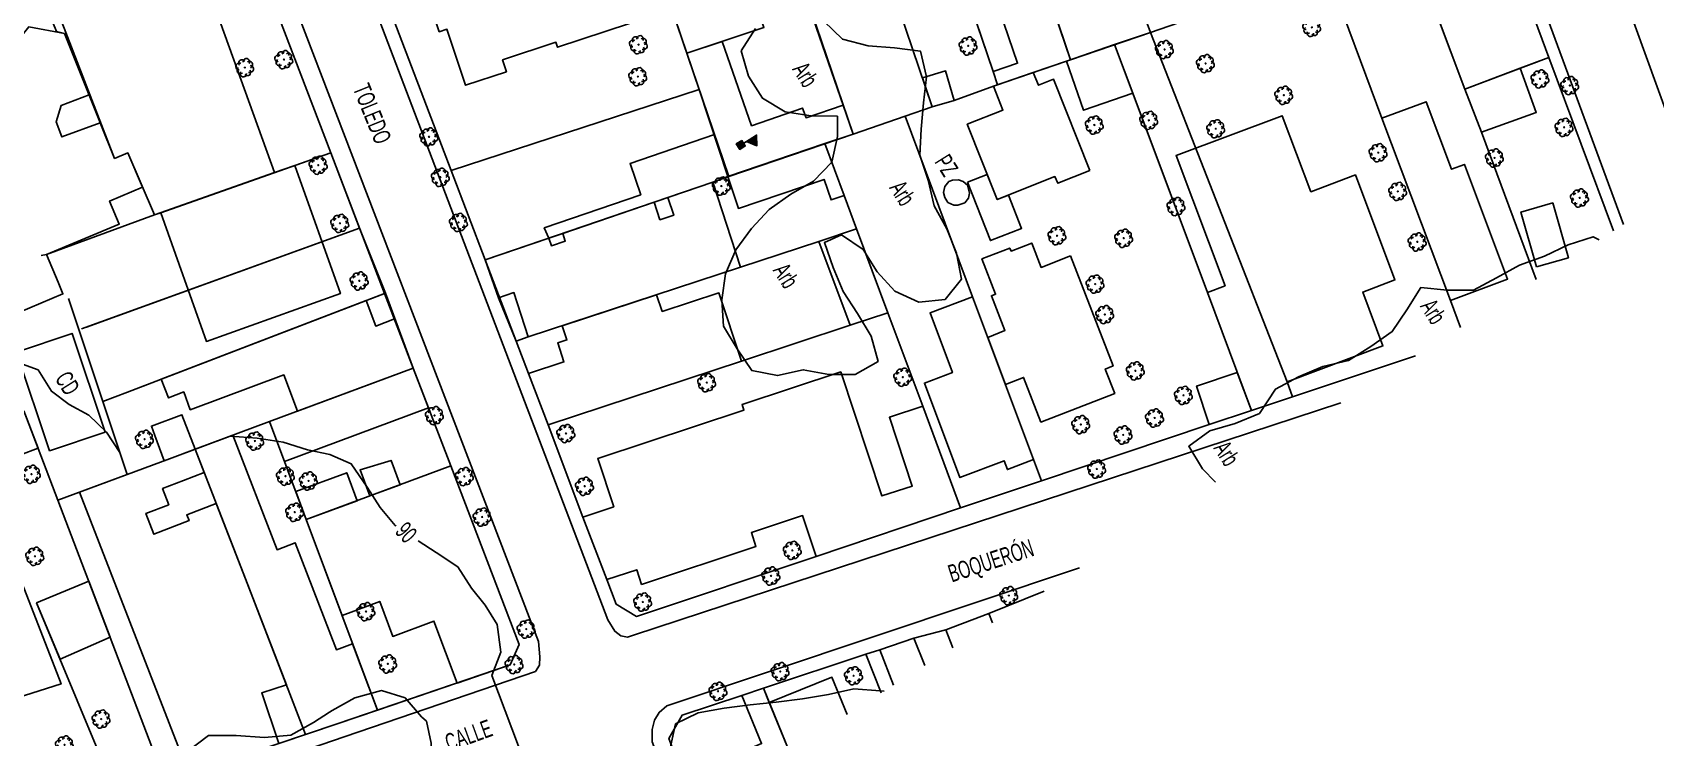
# Model space of a CAD drawing. Header units: millimetres. Extents: x 438774 to 440085, y 7202522 to 7203572.
# Drawn here: x 439431.5 to 439616.7, y 7202696 to 7202776.5 of the extents above; entities that cross this region are included whole.
import ezdxf

# ---------------------------------------------------------------- set-up
doc = ezdxf.new("R2010")
doc.units = ezdxf.units.MM
doc.linetypes.add('00', pattern=[10, 0, -10])
for name, color, linetype in [('0413', 4, 'Continuous'), ('0414', 4, 'Continuous'), ('0505', 1, 'Continuous'), ('0506', 1, 'Continuous'), ('0611', 30, 'Continuous'), ('0612', 7, 'Continuous'), ('0703', 6, 'Continuous'), ('0705', 242, 'Continuous'), ('0707', 7, 'Continuous'), ('0801', 10, 'Continuous'), ('0803', 160, 'Continuous'), ('0811', 10, 'Continuous'), ('0835', 7, 'Continuous'), ('0836', 7, 'Continuous'), ('1005', 3, 'Continuous'), ('1006', 3, 'Continuous'), ('1007', 3, 'Continuous')]:
    doc.layers.add(name, color=color, linetype=linetype)
doc.styles.add('02', font='swissc.ttf')

# ---------------------------------------------------------------- blocks, each defined once
blk = doc.blocks.new('15')
for p, q in [((-0.38, 0.75), (0.37, 0.75)), ((-0.38, 0.73), (0.37, 0.73)), ((-0.38, 0.72), (0.37, 0.72)), ((-0.38, 0.7), (0.37, 0.7)), ((-0.38, 0.69), (0.37, 0.69)), ((-0.38, 0.67), (0.37, 0.67)), ((-0.38, 0.66), (0.37, 0.66)), ((-0.38, 0.64), (0.37, 0.64)), ((-0.38, 0.63), (0.37, 0.63)), ((-0.38, 0.61), (0.37, 0.61)), ((-0.38, 0.6), (0.37, 0.6)), ((-0.38, 0.58), (0.37, 0.58)), ((-0.38, 0.57), (0.37, 0.57)), ((-0.38, 0.55), (0.37, 0.55)), ((-0.38, 0.54), (0.37, 0.54)), ((-0.38, 0.52), (0.37, 0.52)), ((-0.38, 0.51), (0.37, 0.51)), ((-0.38, 0.49), (0.37, 0.49)), ((-0.38, 0.48), (0.37, 0.48)), ((-0.38, 0.46), (0.37, 0.46)), ((-0.38, 0.45), (0.37, 0.45)), ((-0.38, 0.43), (0.37, 0.43)), ((-0.38, 0.42), (0.37, 0.42)), ((-0.38, 0.4), (0.37, 0.4)), ((-0.38, 0.39), (0.37, 0.39)), ((-0.38, 0.37), (0.37, 0.37)), ((-0.38, 0.36), (0.37, 0.36)), ((-0.38, 0.34), (0.37, 0.34)), ((-0.38, 0.33), (0.37, 0.33)), ((-0.38, 0.31), (0.37, 0.31)), ((-0.38, 0.3), (0.37, 0.3)), ((-0.38, 0.28), (0.37, 0.28)), ((-0.38, 0.27), (0.37, 0.27)), ((-0.38, 0.25), (0.37, 0.25)), ((-0.38, 0.24), (0.37, 0.24)), ((-0.38, 0.22), (0.37, 0.22)), ((-0.38, 0.21), (0.37, 0.21)), ((-0.38, 0.19), (0.37, 0.19)), ((-0.38, 0.18), (0.37, 0.18)), ((-0.38, 0.16), (0.37, 0.16)), ((-0.38, 0.15), (0.37, 0.15)), ((-0.38, 0.13), (0.37, 0.13)), ((-0.38, 0.12), (0.37, 0.12)), ((-0.38, 0.1), (0.37, 0.1)), ((-0.38, 0.09), (0.37, 0.09)), ((-0.38, 0.07), (0.37, 0.07)), ((-0.38, 0.06), (0.37, 0.06)), ((-0.38, 0.04), (0.37, 0.04)), ((-0.38, 0.03), (0.37, 0.03)), ((-0.38, 0.01), (0.37, 0.01))]:
    blk.add_line(p, q)
for points in [[(0, 0), (0, 2.5), (1.05, 1.88), (0, 1.12)], [(-0.38, 0.75), (0.37, 0.75), (0.37, 0), (-0.38, 0)]]:
    blk.add_lwpolyline(points, close=True)
blk.add_lwpolyline([(0.01, 2.48), (0.01, 1.17), (1.02, 1.88), (0.03, 2.48), (0.03, 1.23), (0.97, 1.88), (0.04, 2.42), (0.04, 1.28), (0.93, 1.88), (0.06, 2.38), (0.06, 1.33), (0.89, 1.88), (0.07, 2.33), (0.07, 1.38), (0.84, 1.88), (0.09, 2.28), (0.09, 1.42), (0.79, 1.88), (0.1, 2.23), (0.1, 1.48), (0.75, 1.88), (0.12, 2.17), (0.12, 1.53), (0.7, 1.88), (0.13, 2.12), (0.13, 1.58), (0.66, 1.88), (0.15, 2.08), (0.15, 1.62), (0.61, 1.88), (0.16, 2.03), (0.16, 1.67), (0.55, 1.88), (0.18, 2), (0.18, 1.7), (0.51, 1.88), (0.19, 1.95), (0.19, 1.75), (0.46, 1.88), (0.21, 1.92), (0.21, 1.78), (0.42, 1.88), (0.22, 1.9), (0.22, 1.8), (0.37, 1.88), (0.24, 1.88), (0.24, 1.83), (0.3, 1.85), (0.24, 1.85)])
blk = doc.blocks.new('09')
for p, q in [((-0.04, 0.01), (0.04, 0.01)), ((-0.02, 0.03), (0.02, 0.03)), ((0, 0.05), (0, 0.05)), ((-0.04, -0.01), (0.04, -0.01)), ((-0.02, -0.03), (0.02, -0.03))]:
    blk.add_line(p, q)
for points in [[(-0.61, 0.39), (-0.76, 0.34), (-0.88, 0.27), (-0.97, 0.13), (-1, 0), (-0.96, -0.15), (-0.88, -0.26), (-0.83, -0.31), (-0.73, -0.36), (-0.58, -0.38)], [(-0.12, 0.67), (-0.2, 0.77), (-0.32, 0.84), (-0.46, 0.87), (-0.62, 0.83), (-0.74, 0.77), (-0.81, 0.63), (-0.83, 0.49), (-0.83, 0.42), (-0.79, 0.32), (-0.69, 0.22), (-0.62, 0.16)], [(-0.41, 0.6), (-0.39, 0.72), (-0.35, 0.82), (-0.3, 0.88), (-0.18, 0.96), (-0.03, 1), (0.1, 0.96), (0.24, 0.87), (0.31, 0.75), (0.36, 0.62), (0.37, 0.55)], [(0.11, 0.66), (0.19, 0.71), (0.31, 0.78), (0.42, 0.81), (0.49, 0.81), (0.63, 0.78), (0.76, 0.7), (0.82, 0.58), (0.84, 0.41), (0.81, 0.28), (0.75, 0.16), (0.69, 0.06)], [(0.67, -0.42), (0.8, -0.38), (0.91, -0.29), (0.99, -0.14), (1.01, -0.01), (0.95, 0.14), (0.86, 0.24), (0.8, 0.29), (0.7, 0.32), (0.56, 0.34)], [(-0.14, -0.69), (-0.19, -0.75), (-0.3, -0.83), (-0.4, -0.87), (-0.48, -0.87), (-0.61, -0.83), (-0.74, -0.75), (-0.8, -0.63), (-0.83, -0.47), (-0.79, -0.33), (-0.7, -0.18), (-0.64, -0.12)], [(-0.38, -0.63), (-0.34, -0.76), (-0.26, -0.88), (-0.13, -0.97), (0.01, -1.01), (0.15, -0.97), (0.27, -0.88), (0.32, -0.83), (0.36, -0.73), (0.38, -0.57)], [(0.15, -0.7), (0.32, -0.83), (0.46, -0.87), (0.62, -0.85), (0.74, -0.79), (0.83, -0.66), (0.86, -0.52), (0.86, -0.45), (0.83, -0.34), (0.74, -0.24), (0.67, -0.18)]]:
    blk.add_lwpolyline(points)
blk.add_lwpolyline([(0, -0.05), (-0.05, 0), (0, 0.05), (0.05, 0)], close=True)

msp = doc.modelspace()

# ---------------------------------------------------------------- linework, layer by layer
at = {"layer": '0413', "linetype": 'Continuous', "flags": 128}
msp.add_lwpolyline([(439537.08, 7202756.76), (439536.63, 7202756.77), (439535.94, 7202757.09), (439535.58, 7202757.65), (439535.45, 7202758.23), (439535.59, 7202758.92), (439536.06, 7202759.47), (439536.48, 7202759.63), (439537.16, 7202759.68), (439537.68, 7202759.48), (439538.17, 7202759.05), (439538.42, 7202758.16), (439538.27, 7202757.58), (439537.86, 7202757.04), (439537.08, 7202756.76)], close=True, dxfattribs=at)
at = {"layer": '0505', "linetype": 'Continuous', "elevation": 90, "flags": 128}
for points in [[(439429.51, 7202738.94), (439432.12, 7202737.99), (439433.65, 7202735.53), (439435.67, 7202734.03), (439437.91, 7202732.81), (439439.95, 7202730.87), (439441.46, 7202728.53), (439442.29, 7202726.02), (439447.14, 7202727.84)], [(439447.14, 7202727.84), (439454.06, 7202730.42), (439457.12, 7202730.19), (439460.1, 7202729.73), (439462.86, 7202728.84), (439465.41, 7202728.31), (439467.87, 7202727.27), (439469.69, 7202724.6), (439471.16, 7202722.26), (439472.89, 7202720.23)], [(439475.48, 7202718.47), (439477.56, 7202717.14), (439480.01, 7202715.49), (439481.57, 7202713.07), (439483.14, 7202711.11), (439484.5, 7202708.9), (439484.93, 7202705.77), (439483.89, 7202703.08), (439487.72, 7202692.99)], [(439504.28, 7202694.96), (439504.87, 7202697.56), (439507.46, 7202698.81), (439510.41, 7202699.36), (439513.37, 7202699.76), (439516.36, 7202700.06), (439519.34, 7202700.41), (439522.3, 7202700.91), (439525.22, 7202701.55), (439528.22, 7202701.34), (439528.65, 7202701.3)]]:
    msp.add_lwpolyline(points, dxfattribs=at)
at = {"layer": '0505', "linetype": '00', "elevation": 90, "flags": 128}
msp.add_lwpolyline([(439472.89, 7202720.23), (439475.48, 7202718.47)], dxfattribs=at)
at = {"layer": '0611', "linetype": 'Continuous', "flags": 128}
for points in [[(439620.78, 7202759.46), (439593.83, 7202833.91), (439593.49, 7202835.36), (439593.72, 7202835.97), (439594.17, 7202836.63), (439594.88, 7202837.12), (439652.32, 7202857.31), (439654.02, 7202857.91), (439655.92, 7202858.15), (439657.65, 7202858.2), (439659.22, 7202857.87)], [(439613.02, 7202754.56), (439584.71, 7202831.41), (439583.88, 7202832.57), (439583.36, 7202833.04), (439582.77, 7202833.21), (439581.95, 7202833.1), (439467.88, 7202794.2), (439466.92, 7202793.35), (439466.34, 7202792.49), (439466.12, 7202791.44), (439466.37, 7202790.25), (439497.15, 7202709.43), (439497.95, 7202708.14), (439498.61, 7202707.6), (439499.37, 7202707.48), (439500.08, 7202707.69), (439580.79, 7202734.22)], [(439467.16, 7202696.13), (439488.87, 7202703.56), (439489.35, 7202704.28), (439489.38, 7202705.23), (439489.21, 7202706.98), (439458.23, 7202787.89), (439457.6, 7202788.91), (439456.73, 7202789.61), (439455.74, 7202789.73), (439454.1, 7202789.34), (439416.41, 7202776.5)], [(439311.61, 7202740.8), (439310.94, 7202740.27), (439310.45, 7202739.26), (439310.35, 7202738.28), (439310.42, 7202737.54), (439310.73, 7202736.54), (439341.01, 7202655.38), (439341.58, 7202654.6), (439342.8, 7202654.12), (439344, 7202654.13), (439345.16, 7202654.36), (439467.16, 7202696.13)], [(439550.95, 7202715.37), (439503.87, 7202699.63), (439502.98, 7202698.88), (439502.47, 7202697.98), (439502.19, 7202696.92), (439502.19, 7202695.53), (439505.55, 7202686.72)]]:
    msp.add_lwpolyline(points, dxfattribs=at)
at = {"layer": '0703', "linetype": 'Continuous', "flags": 128}
for points in [[(439611.87, 7202753.83), (439604.5, 7202773.65), (439598.45, 7202789.98)], [(439417.74, 7202774.4), (439434.01, 7202779.85), (439453.95, 7202787.16), (439456.81, 7202785.55), (439465.52, 7202762.77), (439468.82, 7202754.16), (439471.75, 7202746.73), (439474.94, 7202738.19), (439479.21, 7202727.01), (439487.01, 7202706.64), (439486.01, 7202704.29), (439470.86, 7202699.15), (439466.24, 7202697.58)], [(439471.63, 7202780.84), (439479.28, 7202760.72), (439483.14, 7202750.54), (439486.66, 7202741.27), (439488.08, 7202737.56), (439490.31, 7202731.71), (439494.3, 7202721.18), (439497.03, 7202714.03), (439498.09, 7202711.23), (439500.42, 7202709.83), (439520.9, 7202716.69), (439537.37, 7202722.21), (439546.63, 7202725.3), (439565.76, 7202731.74), (439570.59, 7202733.33), (439575.27, 7202734.89), (439589.3, 7202739.58)], [(439507.16, 7202687.74), (439504.08, 7202695.89), (439505.6, 7202698.55), (439512.44, 7202700.82), (439514.88, 7202701.63), (439526.56, 7202705.51), (439528.16, 7202706.02), (439532.07, 7202707.34), (439535.71, 7202708.29), (439540.61, 7202710.18), (439541.03, 7202709.12)], [(439430.1, 7202685.33), (439441.24, 7202689.1), (439446.64, 7202690.94), (439449.34, 7202691.85), (439462.65, 7202696.37), (439466.24, 7202697.58)]]:
    msp.add_lwpolyline(points, dxfattribs=at)
at = {"layer": '0705', "linetype": 'Continuous', "flags": 128}
for points in [[(439543.51, 7202818.27), (439547.22, 7202808.3), (439559.04, 7202776.5), (439549.93, 7202773.38), (439542.71, 7202794.64), (439539.19, 7202805.03), (439536.02, 7202814.38), (439535.61, 7202815.59)], [(439535.61, 7202815.59), (439536.02, 7202814.38), (439539.19, 7202805.03), (439542.71, 7202794.64), (439549.93, 7202773.38), (439549.47, 7202773.22), (439545.68, 7202771.93), (439541.59, 7202770.53), (439541.12, 7202772.04), (439527.26, 7202812.76)], [(439527.26, 7202812.76), (439541.12, 7202772.04), (439541.59, 7202770.53), (439541.13, 7202770.37), (439536.67, 7202768.74), (439534.16, 7202767.99), (439519.83, 7202810.24), (439524.35, 7202811.76)], [(439519.83, 7202810.24), (439534.16, 7202767.99), (439531.05, 7202766.92), (439525.11, 7202764.9), (439523.97, 7202768.21), (439520.95, 7202776.98), (439510.77, 7202807.17)], [(439510.77, 7202807.17), (439525.11, 7202764.9), (439510.81, 7202760.05), (439507.57, 7202769.98), (439500.64, 7202790.39), (439497.3, 7202800.26), (439496.58, 7202802.36)], [(439500.64, 7202790.39), (439493.4, 7202788), (439471.63, 7202780.84), (439479.28, 7202760.72), (439507.57, 7202769.98)], [(439604.5, 7202773.65), (439601.25, 7202772.42), (439594.92, 7202770.01), (439588.7, 7202786.64), (439590.6, 7202787.3), (439598.45, 7202789.98)], [(439434.01, 7202779.85), (439440.85, 7202762.11), (439442.37, 7202762.74), (439445.41, 7202755.66), (439446.13, 7202755.89), (439459.12, 7202760.5), (439461.44, 7202761.31), (439465.52, 7202762.77), (439456.81, 7202785.55), (439453.95, 7202787.16)], [(439546.63, 7202725.3), (439545.72, 7202727.73), (439538.76, 7202746.31), (439531.05, 7202766.92), (439534.16, 7202767.99), (439536.67, 7202768.74), (439541.13, 7202770.37), (439549.47, 7202773.22), (439554.96, 7202775.1), (439565.54, 7202746.82), (439570.59, 7202733.33), (439565.76, 7202731.74)], [(439570.59, 7202733.33), (439565.54, 7202746.82), (439557.02, 7202769.57), (439554.96, 7202775.1), (439559.04, 7202776.5), (439574.64, 7202736.6), (439575.27, 7202734.89)], [(439507.57, 7202769.98), (439479.28, 7202760.72), (439483.14, 7202750.54), (439502.44, 7202757.13), (439503.99, 7202757.67), (439509.12, 7202759.42), (439510.81, 7202760.05)], [(439537.37, 7202722.21), (439533.06, 7202733.82), (439529.08, 7202744.48), (439525.51, 7202754.08), (439524.11, 7202757.88), (439521.89, 7202763.8), (439525.11, 7202764.9), (439531.05, 7202766.92), (439538.76, 7202746.31), (439545.72, 7202727.73), (439546.63, 7202725.3)], [(439521.89, 7202763.8), (439510.94, 7202760.04), (439509.12, 7202759.42), (439483.14, 7202750.54), (439486.66, 7202741.27), (439488.05, 7202741.73), (439512.28, 7202749.71), (439521.22, 7202752.64), (439525.51, 7202754.08), (439524.11, 7202757.88)], [(439525.51, 7202754.08), (439521.22, 7202752.64), (439512.28, 7202749.71), (439488.05, 7202741.73), (439486.66, 7202741.27), (439488.08, 7202737.56), (439490.31, 7202731.71), (439512.37, 7202738.98), (439524.79, 7202743.07), (439529.08, 7202744.48)], [(439529.08, 7202744.48), (439524.79, 7202743.07), (439512.37, 7202738.98), (439490.31, 7202731.71), (439494.3, 7202721.18), (439497.03, 7202714.03), (439498.09, 7202711.23), (439500.42, 7202709.83), (439520.9, 7202716.69), (439537.37, 7202722.21), (439533.06, 7202733.82)], [(439458.54, 7202732.09), (439462.73, 7202720.89), (439470.86, 7202699.15), (439486.01, 7202704.29), (439487.01, 7202706.64), (439479.21, 7202727.01), (439474.94, 7202738.19)], [(439413.67, 7202726.49), (439429.7, 7202732.87), (439430.5, 7202733.29), (439434.39, 7202723.09), (439446.64, 7202690.94), (439441.24, 7202689.1), (439430.1, 7202685.33)], [(439434.39, 7202723.09), (439436.84, 7202724), (439449.34, 7202691.85), (439446.64, 7202690.94)]]:
    msp.add_lwpolyline(points, close=True, dxfattribs=at)
for points in [[(439594.43, 7202742.83), (439593.28, 7202745.88), (439585.45, 7202766.7), (439579.25, 7202783.41), (439566.53, 7202779.06), (439559.04, 7202776.5), (439574.64, 7202736.6), (439575.27, 7202734.89), (439589.3, 7202739.58)], [(439432.48, 7202751.05), (439433.09, 7202751.15), (439445.41, 7202755.66), (439442.37, 7202762.74), (439440.85, 7202762.11), (439434.01, 7202779.85), (439417.74, 7202774.4)], [(439417.79, 7202774.32), (439414.25, 7202773.13), (439429.7, 7202732.87), (439430.5, 7202733.29), (439434.39, 7202723.09), (439436.84, 7202724), (439442.29, 7202726.02), (439439.51, 7202734.37), (439435.6, 7202746.11)], [(439611.87, 7202753.83), (439604.5, 7202773.65), (439594.92, 7202770.01), (439596.81, 7202765.11), (439603.06, 7202748.28)], [(439437.1, 7202742.66), (439468.82, 7202754.16), (439465.52, 7202762.77), (439461.44, 7202761.31), (439459.12, 7202760.5), (439446.13, 7202755.89), (439445.41, 7202755.66), (439433.09, 7202751.15), (439434.42, 7202747.97)], [(439442.33, 7202735.44), (439471.75, 7202746.73), (439468.82, 7202754.16), (439437.65, 7202742.86)], [(439435.6, 7202746.11), (439439.51, 7202734.37), (439442.33, 7202735.44)], [(439447.14, 7202727.84), (439450.07, 7202728.93), (439458.54, 7202732.09), (439474.94, 7202738.19), (439471.75, 7202746.73), (439442.33, 7202735.44)], [(439442.33, 7202735.44), (439439.51, 7202734.37), (439442.29, 7202726.02), (439447.14, 7202727.84)], [(439455.79, 7202714.12), (439450.07, 7202728.93), (439458.54, 7202732.09), (439462.73, 7202720.89), (439470.86, 7202699.15), (439466.24, 7202697.58)], [(439447.14, 7202727.84), (439450.07, 7202728.93), (439455.79, 7202714.12)], [(439455.79, 7202714.12), (439462.65, 7202696.37), (439449.34, 7202691.85), (439436.84, 7202724), (439442.29, 7202726.02), (439447.14, 7202727.84)], [(439455.79, 7202714.12), (439462.65, 7202696.37), (439466.24, 7202697.58)], [(439541.03, 7202709.12), (439540.61, 7202710.18), (439535.71, 7202708.29), (439536.5, 7202706.25)], [(439517.82, 7202694.46), (439514.88, 7202701.63), (439512.44, 7202700.82), (439505.6, 7202698.55), (439504.08, 7202695.89), (439507.16, 7202687.74)]]:
    msp.add_lwpolyline(points, dxfattribs=at)
at = {"layer": '0705'}
for points in [[(439541.03, 7202709.12), (439540.61, 7202710.18), (439546.93, 7202712.71)], [(439528.34, 7202701.13), (439526.56, 7202705.51), (439528.16, 7202706.02), (439532.07, 7202707.34), (439535.71, 7202708.29), (439536.5, 7202706.25)], [(439517.82, 7202694.46), (439514.88, 7202701.63), (439526.56, 7202705.51), (439528.34, 7202701.13)]]:
    msp.add_lwpolyline(points, dxfattribs=at)
at = {"layer": '0707', "linetype": 'Continuous', "flags": 128}
for points in [[(439466.24, 7202697.58), (439486.01, 7202704.29), (439487.01, 7202706.64), (439479.21, 7202727.01), (439474.94, 7202738.19), (439471.67, 7202746.7), (439465.52, 7202762.77), (439456.81, 7202785.55), (439453.95, 7202787.16), (439433.06, 7202779.49)], [(439579.25, 7202783.41), (439585.45, 7202766.7)], [(439471.63, 7202780.84), (439479.28, 7202760.72)], [(439520.95, 7202776.98), (439523.97, 7202768.21)], [(439446.64, 7202690.94), (439434.39, 7202723.09), (439430.5, 7202733.29), (439429.7, 7202732.87), (439414.25, 7202773.13), (439395.46, 7202766.84), (439369.14, 7202758.02), (439355.16, 7202753.34), (439314.42, 7202739.69)], [(439545.68, 7202771.93), (439549.47, 7202773.22)], [(439604.5, 7202773.65), (439611.87, 7202753.83)], [(439541.59, 7202770.53), (439541.12, 7202772.04)], [(439536.67, 7202768.74), (439541.13, 7202770.37)], [(439557.02, 7202769.57), (439565.54, 7202746.82)], [(439538.76, 7202746.31), (439531.05, 7202766.92), (439534.16, 7202767.99)], [(439531.05, 7202766.92), (439525.11, 7202764.9)], [(439596.81, 7202765.11), (439603.06, 7202748.28)], [(439465.52, 7202762.77), (439446.13, 7202755.89)], [(439510.94, 7202760.04), (439509.12, 7202759.42)], [(439503.99, 7202757.67), (439502.44, 7202757.13)], [(439524.11, 7202757.88), (439525.51, 7202754.08)], [(439491.99, 7202753.56), (439490.41, 7202753.02)], [(439512.28, 7202749.71), (439521.22, 7202752.64)], [(439442.33, 7202735.44), (439471.67, 7202746.7), (439471.75, 7202746.73)], [(439484.67, 7202746.19), (439486.66, 7202741.27), (439488.05, 7202741.73)], [(439594.43, 7202742.83), (439593.28, 7202745.88)], [(439529.08, 7202744.48), (439533.06, 7202733.82)], [(439442.29, 7202726.02), (439439.51, 7202734.37), (439436.74, 7202742.69)], [(439524.79, 7202743.07), (439512.37, 7202738.98)], [(439314.42, 7202739.69), (439313.45, 7202737.28), (439317.79, 7202725.71), (439322.66, 7202712.69), (439327.13, 7202700.75), (439334.72, 7202680.48), (439339.4, 7202667.98), (439343.31, 7202657.52), (439346.15, 7202656.85), (439372.69, 7202665.86), (439387, 7202670.71), (439401.18, 7202675.52), (439430.1, 7202685.33), (439441.24, 7202689.1), (439446.64, 7202690.94), (439466.24, 7202697.58)], [(439488.08, 7202737.56), (439486.66, 7202741.27)], [(439447.14, 7202727.84), (439450.07, 7202728.93), (439458.54, 7202732.09), (439474.94, 7202738.19)], [(439589.3, 7202739.58), (439575.27, 7202734.89)], [(439439.51, 7202734.37), (439442.33, 7202735.44)], [(439458.54, 7202732.09), (439462.73, 7202720.89), (439470.86, 7202699.15)], [(439494.3, 7202721.18), (439490.31, 7202731.71)], [(439565.76, 7202731.74), (439546.63, 7202725.3), (439545.72, 7202727.73)], [(439450.07, 7202728.93), (439455.79, 7202714.12)], [(439434.39, 7202723.09), (439442.29, 7202726.02), (439447.14, 7202727.84)], [(439462.73, 7202720.89), (439479.21, 7202727.01)], [(439520.9, 7202716.69), (439500.42, 7202709.83), (439498.09, 7202711.23), (439497.03, 7202714.03)], [(439455.79, 7202714.12), (439462.65, 7202696.37)], [(439431.96, 7202711.37), (439441.24, 7202689.1), (439441.26, 7202689.05)], [(439535.71, 7202708.29), (439532.07, 7202707.34)], [(439526.56, 7202705.51), (439514.88, 7202701.63), (439515.56, 7202700)], [(439528.16, 7202706.02), (439526.56, 7202705.51), (439528.34, 7202701.13)], [(439514.88, 7202701.63), (439512.44, 7202700.82)]]:
    msp.add_lwpolyline(points, dxfattribs=at)
at = {"layer": '0801', "linetype": 'Continuous', "flags": 128}
for points in [[(439529.26, 7202806.9), (439541.12, 7202772.04), (439543.88, 7202772.97), (439539.78, 7202785.04), (439540.96, 7202785.45), (439540.14, 7202787.85), (439544.52, 7202789.33), (439542.71, 7202794.64), (439541.62, 7202794.27), (439538.11, 7202804.65), (439539.19, 7202805.03), (439537.6, 7202809.73), (439529.26, 7202806.9)], [(439500.64, 7202790.39), (439493.4, 7202788), (439493.63, 7202787.31), (439476.26, 7202781.56), (439477.9, 7202776.57), (439478.78, 7202776.86), (439480.9, 7202770.47), (439485.56, 7202772.01), (439485.12, 7202773.36), (439491.21, 7202775.38), (439491.4, 7202774.81), (439499.62, 7202777.53), (439497.3, 7202784.55), (439502.09, 7202786.13), (439500.64, 7202790.39)], [(439594.92, 7202770.01), (439591.89, 7202778.12), (439592.55, 7202778.38), (439590.46, 7202783.89), (439592.75, 7202784.76), (439591.65, 7202787.66), (439598.45, 7202789.98), (439604.5, 7202773.65), (439594.92, 7202770.01)], [(439433.06, 7202779.49), (439434.22, 7202776.61), (439435.13, 7202776.37), (439440.85, 7202762.11), (439442.37, 7202762.74), (439445.41, 7202755.66), (439459.12, 7202760.5), (439450.02, 7202785.72), (439433.06, 7202779.49)], [(439594.92, 7202770.01), (439601.25, 7202772.42), (439603.06, 7202767.34), (439596.81, 7202765.11), (439594.92, 7202770.01)], [(439507.57, 7202769.98), (439479.28, 7202760.72), (439483.14, 7202750.54), (439490.41, 7202753.02), (439489.88, 7202754.19), (439500.9, 7202757.97), (439499.68, 7202761.52), (439509.32, 7202764.83), (439507.57, 7202769.98)], [(439585.45, 7202766.7), (439593.28, 7202745.88), (439599.8, 7202748.34), (439594.87, 7202761.43), (439593.4, 7202760.87), (439590.5, 7202768.59), (439585.45, 7202766.7)], [(439565.54, 7202746.82), (439570.59, 7202733.33), (439575.27, 7202734.89), (439574.64, 7202736.6), (439585.58, 7202740.72), (439583.27, 7202746.85), (439586.95, 7202748.25), (439582.44, 7202760.23), (439577.35, 7202758.31), (439574.08, 7202766.99), (439561.98, 7202762.43), (439567.57, 7202747.58), (439565.54, 7202746.82)], [(439521.89, 7202763.8), (439510.81, 7202760.05), (439512.04, 7202756.41), (439521.82, 7202759.71), (439522.6, 7202757.38), (439524.11, 7202757.88), (439521.89, 7202763.8)], [(439446.13, 7202755.89), (439461.44, 7202761.31), (439466.62, 7202746.69), (439451.33, 7202741.22), (439446.13, 7202755.89)], [(439538.19, 7202759.39), (439540.79, 7202752.74), (439544.34, 7202754.12), (439542.86, 7202757.93), (439541.56, 7202757.42), (439540.43, 7202760.27), (439538.19, 7202759.39)], [(439488.05, 7202741.73), (439512.28, 7202749.71), (439509.12, 7202759.42), (439503.99, 7202757.67), (439504.65, 7202755.63), (439503.08, 7202755.12), (439502.44, 7202757.13), (439491.99, 7202753.56), (439492.28, 7202752.67), (439490.69, 7202752.15), (439490.41, 7202753.02), (439483.14, 7202750.54), (439484.67, 7202746.19), (439486.42, 7202746.8), (439488.05, 7202741.73)], [(439549.91, 7202750.98), (439554.79, 7202738.42), (439553.89, 7202738.07), (439554.97, 7202735.28), (439546.55, 7202732.01), (439544.58, 7202737.11), (439542.51, 7202736.31), (439540.49, 7202741.69), (439542.45, 7202742.46), (439540.9, 7202746.43), (439541.38, 7202746.61), (439539.82, 7202750.64), (439543, 7202751.88), (439543.14, 7202751.53), (439545.5, 7202752.45), (439546.57, 7202749.68), (439549.91, 7202750.98)], [(439446.16, 7202736.92), (439469.55, 7202745.89), (439470.66, 7202742.98), (439472.79, 7202743.8), (439474.94, 7202738.19), (439461.72, 7202733.27), (439460.17, 7202737.4), (439449.5, 7202733.43), (439448.75, 7202735.46), (439446.99, 7202734.77), (439446.16, 7202736.92)], [(439490.31, 7202731.71), (439512.37, 7202738.98), (439509.81, 7202746.77), (439503.34, 7202744.65), (439502.7, 7202746.56), (439491.93, 7202743.01), (439492.47, 7202741.39), (439491.43, 7202741.05), (439492.13, 7202738.89), (439488.08, 7202737.56), (439490.31, 7202731.71)], [(439538.76, 7202746.31), (439545.72, 7202727.73), (439542.73, 7202726.6), (439542.35, 7202727.6), (439537.3, 7202725.69), (439533.25, 7202736.46), (439536.46, 7202737.67), (439533.9, 7202744.48), (439538.76, 7202746.31)], [(439458.54, 7202732.09), (439474.94, 7202738.19), (439476.68, 7202733.63), (439460.25, 7202727.52), (439458.54, 7202732.09)], [(439537.37, 7202722.21), (439520.9, 7202716.69), (439519.36, 7202721.35), (439513.52, 7202719.41), (439514.04, 7202717.82), (439500.98, 7202713.49), (439500.44, 7202715.16), (439497.03, 7202714.03), (439494.3, 7202721.18), (439497.81, 7202722.36), (439495.99, 7202727.86), (439512.66, 7202733.38), (439512.45, 7202734.02), (439523.71, 7202737.75), (439528.41, 7202723.58), (439531.87, 7202724.71), (439529.27, 7202732.56), (439533.06, 7202733.82), (439537.37, 7202722.21)], [(439430.5, 7202733.29), (439432.12, 7202729.03), (439428.12, 7202727.51), (439426.56, 7202731.62), (439430.5, 7202733.29)], [(439413.67, 7202726.49), (439424.67, 7202698.93), (439434.75, 7202702.13), (439429.51, 7202715.64), (439423.25, 7202713.22), (439417.51, 7202728.02), (439413.67, 7202726.49)], [(439462.73, 7202720.89), (439479.21, 7202727.01), (439487.01, 7202706.64), (439486.01, 7202704.29), (439479.94, 7202702.23), (439477.29, 7202709.31), (439472.59, 7202707.56), (439471.12, 7202711.55), (439466.82, 7202709.95), (439462.73, 7202720.89)], [(439469.97, 7202723.58), (439473.43, 7202724.86), (439472.4, 7202727.64), (439468.86, 7202726.55), (439469.97, 7202723.58)], [(439462.73, 7202720.89), (439468.52, 7202723.04), (439467.34, 7202726.24), (439461.54, 7202724.08), (439462.73, 7202720.89)], [(439434.64, 7202704.95), (439431.96, 7202711.37), (439437.9, 7202713.86), (439440.34, 7202707.47), (439434.64, 7202704.95)]]:
    msp.add_lwpolyline(points, close=True, dxfattribs=at)
for points in [[(439419.31, 7202771.91), (439422.01, 7202771.4), (439428.74, 7202774.24), (439431.07, 7202777.12), (439435.13, 7202776.37), (439437.94, 7202769.38), (439434.78, 7202768.17), (439434.19, 7202766.28), (439434.85, 7202764.57), (439439.22, 7202766.17), (439440.85, 7202762.11), (439442.37, 7202762.74), (439444.05, 7202758.83), (439440.28, 7202757.25), (439441.39, 7202754.61), (439433.09, 7202751.15), (439434.42, 7202747.97)], [(439419.31, 7202771.91), (439418.22, 7202772.11), (439415.74, 7202769.23), (439418.87, 7202761.1), (439423.27, 7202762.79), (439424.51, 7202759.59), (439420.1, 7202757.9), (439424.31, 7202746.94), (439428.28, 7202748.47), (439429.93, 7202744.53), (439434.97, 7202746.65), (439434.42, 7202747.97)], [(439447.14, 7202727.84), (439450.07, 7202728.93), (439448.54, 7202732.85), (439445.06, 7202731.56), (439445.46, 7202730.49)], [(439445.46, 7202730.49), (439446.53, 7202727.61), (439447.14, 7202727.84)], [(439455.79, 7202714.12), (439450.07, 7202728.93), (439454.34, 7202730.52), (439459.4, 7202717.45), (439461.45, 7202718.24), (439466.17, 7202706.02), (439468.02, 7202706.72), (439470.86, 7202699.15), (439466.24, 7202697.58)], [(439448.71, 7202725.35), (439451.09, 7202726.26), (439450.07, 7202728.93), (439447.14, 7202727.84)], [(439455.79, 7202714.12), (439460.47, 7202702.04), (439457.64, 7202701.1), (439459.59, 7202695.33), (439446.64, 7202690.94), (439434.39, 7202723.09), (439447.14, 7202727.84)], [(439450.77, 7202722.08), (439449.09, 7202721.43), (439449.35, 7202720.77), (439445.35, 7202719.22), (439444.43, 7202721.59), (439447.03, 7202722.59), (439446.33, 7202724.42), (439448.71, 7202725.35)], [(439455.79, 7202714.12), (439452.46, 7202722.73), (439450.77, 7202722.08)], [(439466.24, 7202697.58), (439462.65, 7202696.37), (439455.79, 7202714.12)], [(439529.74, 7202701.99), (439528.16, 7202706.02), (439532.07, 7202707.34)], [(439532.07, 7202707.34), (439533.29, 7202704.23)], [(439517.82, 7202694.46), (439515.56, 7202700), (439522.71, 7202702.89), (439524.43, 7202698.64)], [(439513.09, 7202691.48), (439511.95, 7202694.15), (439514.68, 7202695.32), (439512.44, 7202700.82), (439505.6, 7202698.55), (439504.08, 7202695.89)]]:
    msp.add_lwpolyline(points, dxfattribs=at)
at = {"layer": '0803', "linetype": 'Continuous', "flags": 128}
for points in [[(439559.04, 7202776.5), (439553.68, 7202790.94), (439549.14, 7202789.25), (439552.25, 7202780.89), (439547.93, 7202779.27), (439549.93, 7202773.38), (439559.04, 7202776.5)], [(439554.96, 7202775.1), (439549.47, 7202773.22), (439551.41, 7202767.62), (439557.02, 7202769.57), (439554.96, 7202775.1)], [(439534.16, 7202767.99), (439533.03, 7202771.31), (439535.67, 7202772.1), (439536.67, 7202768.74), (439534.16, 7202767.99)], [(439552.14, 7202760.73), (439548, 7202771.15), (439546.26, 7202770.46), (439545.68, 7202771.93), (439541.13, 7202770.37), (439542.21, 7202767.62), (439538.14, 7202766.01), (439541.56, 7202757.42), (439548.15, 7202760.04), (439548.47, 7202759.27), (439552.14, 7202760.73)], [(439603.11, 7202749.73), (439601.32, 7202755.99), (439604.95, 7202757.03), (439606.74, 7202750.77), (439603.11, 7202749.73)], [(439525.51, 7202754.08), (439529.08, 7202744.48), (439524.79, 7202743.07), (439521.22, 7202752.64), (439525.51, 7202754.08)], [(439570.59, 7202733.33), (439565.76, 7202731.74), (439564.32, 7202736.13), (439568.96, 7202737.67), (439570.59, 7202733.33)]]:
    msp.add_lwpolyline(points, close=True, dxfattribs=at)
msp.add_lwpolyline([(439536.5, 7202706.25), (439535.71, 7202708.29), (439540.61, 7202710.18), (439541.03, 7202709.12)], dxfattribs=at)
at = {"layer": '0811', "linetype": 'Continuous', "flags": 128}
for points in [[(439506.16, 7202774.12), (439498.55, 7202796.59), (439509.89, 7202800.39), (439513.24, 7202790.44), (439510.72, 7202789.6), (439514.94, 7202777.06), (439506.16, 7202774.12)], [(439525.11, 7202764.9), (439510.94, 7202760.04), (439506.16, 7202774.12), (439510.2, 7202775.47), (439513.54, 7202765.85), (439519.36, 7202767.86), (439519.75, 7202766.75), (439523.97, 7202768.21), (439525.11, 7202764.9)]]:
    msp.add_lwpolyline(points, close=True, dxfattribs=at)
at = {"layer": '0835', "linetype": 'Continuous', "flags": 128}
msp.add_lwpolyline([(439429.67, 7202740), (439436, 7202742.13), (439439.78, 7202730.87), (439433.45, 7202728.74), (439429.67, 7202740)], close=True, dxfattribs=at)
at = {"layer": '1005'}
for points in [[(439521.78, 7202777.79), (439523.93, 7202775.71), (439526.84, 7202774.95), (439529.84, 7202774.75), (439532.81, 7202774.37), (439533.48, 7202771.44), (439533.17, 7202768.46), (439532.88, 7202765.47), (439532.73, 7202762.48), (439533.67, 7202759.62), (439534.39, 7202756.71), (439535.81, 7202754.07), (439536.92, 7202751.28), (439537.48, 7202748.34), (439535.61, 7202746), (439532.61, 7202745.7), (439529.89, 7202746.96), (439527.88, 7202749.18), (439526.27, 7202751.71), (439523.81, 7202753.41), (439521.84, 7202752.51), (439522.86, 7202749.68), (439523.99, 7202746.91), (439525.64, 7202744.4), (439527.2, 7202741.84), (439527.98, 7202738.94), (439525.37, 7202737.46), (439522.37, 7202737.44), (439519.43, 7202738), (439516.5, 7202737.33), (439513.56, 7202737.9), (439511.88, 7202740.39), (439510.34, 7202742.97), (439510.13, 7202745.96), (439510.55, 7202748.93), (439511.73, 7202751.69), (439513.52, 7202754.1), (439515.55, 7202756.3), (439518, 7202758.04), (439520.61, 7202759.53), (439522.7, 7202761.67), (439523.34, 7202764.61), (439523.33, 7202766.93), (439520.32, 7202766.99), (439517.36, 7202767.45), (439514.79, 7202768.99), (439513.17, 7202771.51), (439512.36, 7202774.41), (439513.98, 7202776.94)], [(439610.23, 7202752.81), (439609.55, 7202753.18), (439606.7, 7202752.24), (439604, 7202750.95), (439601.17, 7202749.94), (439598.55, 7202748.48), (439595.89, 7202747.09), (439592.89, 7202747.08), (439589.91, 7202747.38), (439588.32, 7202744.83), (439586.64, 7202742.35), (439584.19, 7202740.63), (439581.63, 7202739.05), (439578.71, 7202738.35), (439575.95, 7202737.19), (439573.3, 7202735.79), (439571.49, 7202733.01), (439568.71, 7202731.86), (439565.83, 7202731.02), (439563.41, 7202729.25), (439564.98, 7202726.69), (439566.46, 7202725.17)], [(439465.39, 7202698.91), (439465.7, 7202699.11), (439468.27, 7202700.55), (439471.33, 7202701.36), (439474.01, 7202700.54), (439475.88, 7202698.37), (439476.45, 7202697.86), (439476.96, 7202695.36), (439477.01, 7202692.51), (439475.76, 7202690.1), (439473.32, 7202688.28), (439472.45, 7202687.73)], [(439465.39, 7202698.91), (439463.56, 7202697.73), (439460.97, 7202696.28), (439457.98, 7202696.01), (439454.74, 7202696.26), (439451.56, 7202696.25), (439449.06, 7202694.33)]]:
    msp.add_lwpolyline(points, dxfattribs=at)

# ---------------------------------------------------------------- block references
at = {"layer": '0811', "rotation": 302}
msp.add_blockref('15', (439511.99, 7202763.45), dxfattribs=at)
at = {"layer": '1007', "rotation": 302}
for p in [(439577.46, 7202777.07), (439500.64, 7202775.1), (439538.25, 7202774.96), (439560.66, 7202774.55), (439455.72, 7202772.48), (439460.18, 7202773.4), (439565.34, 7202772.95), (439500.57, 7202771.45), (439603.5, 7202771.2), (439606.9, 7202770.44), (439574.27, 7202769.33), (439558.87, 7202766.46), (439476.73, 7202764.58), (439552.65, 7202765.93), (439566.5, 7202765.5), (439606.24, 7202765.66), (439585.04, 7202762.77), (439464.1, 7202761.35), (439598.31, 7202762.17), (439478.03, 7202759.97), (439510.09, 7202758.96), (439587.27, 7202758.35), (439608.02, 7202757.61), (439561.97, 7202756.63), (439466.57, 7202754.71), (439480.11, 7202754.81), (439548.39, 7202753.29), (439556, 7202753.01), (439589.5, 7202752.59), (439468.78, 7202748.14), (439552.74, 7202747.77), (439553.84, 7202744.3), (439508.42, 7202736.52), (439530.8, 7202737.15), (439557.33, 7202737.87), (439562.81, 7202735.07), (439477.36, 7202732.77), (439551.11, 7202731.74), (439559.53, 7202732.49), (439444.28, 7202730.06), (439456.87, 7202729.86), (439492.36, 7202730.72), (439555.93, 7202730.55), (439431.37, 7202726.07), (439460.36, 7202725.85), (439480.77, 7202725.81), (439552.92, 7202726.66), (439462.98, 7202725.3), (439494.49, 7202724.7), (439461.41, 7202721.73), (439482.79, 7202721.18), (439431.77, 7202716.7), (439518.19, 7202717.37), (439515.75, 7202714.46), (439501.12, 7202711.48), (439542.89, 7202712.21), (439469.54, 7202710.39), (439487.83, 7202708.39), (439472.03, 7202704.42), (439486.46, 7202704.35), (439516.81, 7202703.54), (439509.71, 7202701.29), (439525.18, 7202703.06), (439439.32, 7202698.12), (439435.15, 7202695.17)]:
    msp.add_blockref('09', p, dxfattribs=at)

# ---------------------------------------------------------------- texts
at = {"layer": '0414', "style": '02', "width": 0.75}
msp.add_text('PZ', height=2, rotation=302, dxfattribs=at).set_placement((439534.36, 7202761.73))
at = {"layer": '0506', "style": '02', "width": 0.75}
msp.add_text('90', height=2, rotation=313, dxfattribs=at).set_placement((439472.76, 7202719.44))
at = {"layer": '0612', "style": '02', "width": 0.75}
for s, rotation, p in [('TOLEDO', 292, (439468.01, 7202770.12)), ('BOQUERÓN', 18, (439536.38, 7202713.7)), ('CALLE', 20, (439479.03, 7202694.39))]:
    msp.add_text(s, height=2, rotation=rotation, dxfattribs=at).set_placement(p)
at = {"layer": '0836', "style": '02', "width": 0.75}
msp.add_text('CD', height=2, rotation=302, dxfattribs=at).set_placement((439433.99, 7202736.98))
at = {"layer": '1006', "style": '02', "width": 0.75}
for p in [(439518.12, 7202772.29), (439529.2, 7202758.76), (439515.91, 7202749.34), (439589.76, 7202745.24), (439566.19, 7202729.05)]:
    msp.add_text('Arb', height=2, rotation=302, dxfattribs=at).set_placement(p)

doc.saveas('drawing.dxf')
